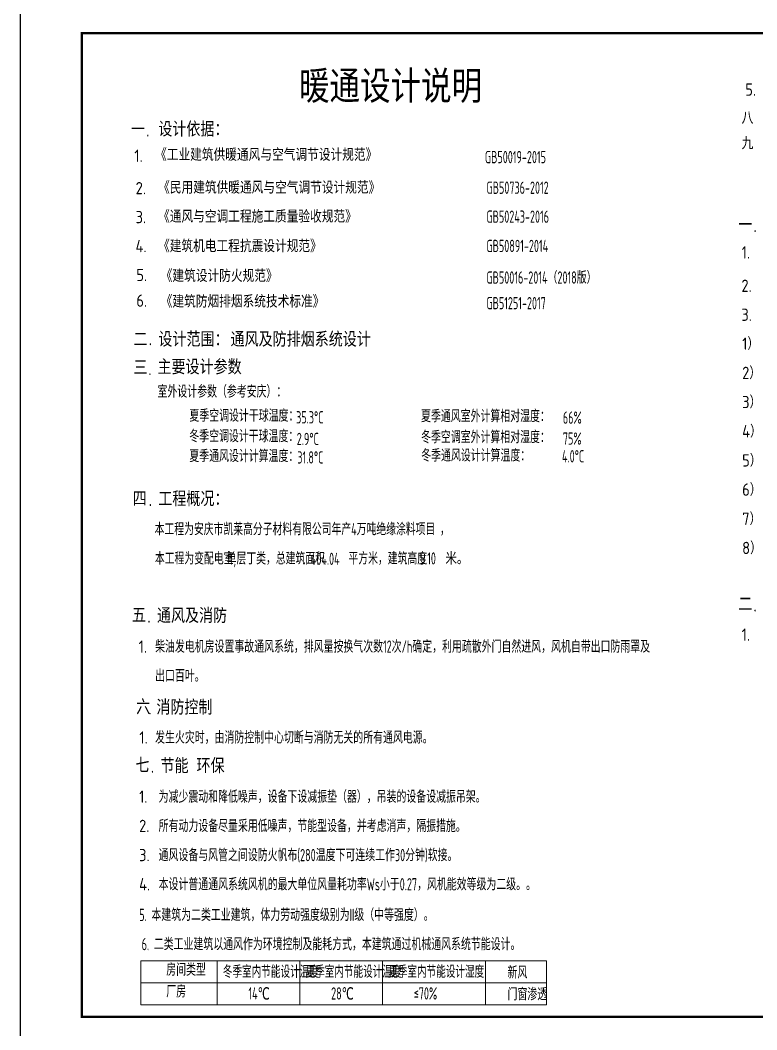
# Model space of a CAD drawing. Extents: x 4941602 to 7068445, y -422737 to 2032183.
# Drawn here: x 4941607 to 4971530, y -320862 to -279812 of the extents above; entities that cross this region are included whole.
import ezdxf

# ---------------------------------------------------------------- set-up
doc = ezdxf.new("R2010")
doc.units = 0
doc.header["$LTSCALE"] = 1000
doc.header["$MEASUREMENT"] = 0
doc.layers.add('PUB_TEXT', color=7, linetype='CONTINUOUS')
doc.layers.add('TH_TITLE', color=7, linetype='CONTINUOUS')
doc.styles.get("Standard").update_dxf_attribs({"font": 'SCEIE', "bigfont": 'SCEIC'})

msp = doc.modelspace()

# ---------------------------------------------------------------- linework, layer by layer
at = {"layer": 'PUB_TEXT', "lineweight": 0}
for p, q in [((4946504.9, -318058.5), (4962989.1, -318058.5)), ((4946504.9, -318058.5), (4946504.9, -319842.4)), ((4949608.9, -318058.5), (4949608.9, -319842.4)), ((4952966.6, -318058.5), (4952966.6, -319842.4)), ((4956324.2, -318058.5), (4956324.2, -319842.4)), ((4960508.8, -318058.5), (4960508.8, -319842.4)), ((4962989.1, -318058.5), (4962989.1, -319842.4)), ((4946504.9, -318958.5), (4962989.1, -318958.5)), ((4946504.9, -319842.4), (4962989.1, -319842.4))]:
    msp.add_line(p, q, dxfattribs=at)
at = {"layer": 'TH_TITLE'}
msp.add_lwpolyline([(4941607.2, -321337.3), (5001007.2, -321337.3), (5001007.2, -279337.3), (4941607.2, -279337.3)], close=True, dxfattribs=at)
at = {"layer": 'TH_TITLE', "const_width": 100}
msp.add_lwpolyline([(4944107.2, -320337.3), (5000007.2, -320337.3), (5000007.2, -280337.3), (4944107.2, -280337.3)], close=True, dxfattribs=at)

# ---------------------------------------------------------------- texts
at = {"layer": 'PUB_TEXT', "lineweight": 0}
for s, height, p in [('暖通设计说明', 1305.25, (4952931.3, -283171.8)), ('5.', 500, (4971062.8, -282883.5)), ('八', 500, (4970914.3, -284029.8)), ('设计依据：', 600, (4947216.6, -284544.9)), ('一', 600, (4946108.8, -284544.9)), ('.', 600, (4946715.6, -284544.9)), ('九', 500, (4970914.3, -285062.9)), ('1.  ', 500, (4946245.5, -285576.2)), ('《工业建筑供暖通风与空气调节设计规范》', 500, (4947086.9, -285532.5)), ('2.  ', 500, (4946298.2, -286889.9)), ('2.  ', 500, (4946298.2, -286889.9)), ('《民用建筑供暖通风与空气调节设计规范》', 500, (4947209.7, -286866.8)), ('3.  ', 500, (4946295.8, -288068)), ('《通风与空调工程施工质量验收规范》', 500, (4947207.2, -288045)), ('一', 600, (4970779.2, -288430.2)), ('.', 600, (4971386, -288430.2)), ('4.  ', 500, (4946293.4, -289246.2)), ('《建筑机电工程抗震设计规范》', 500, (4947207.2, -289246.2)), ('1.  ', 500, (4970915.9, -289504.8)), ('5.', 500, (4946325.5, -290421.9)), ('《建筑设计防火规范》', 500, (4947315.4, -290455.6)), ('2.  ', 500, (4970906, -290861.1)), ('2.  ', 500, (4970906, -290861.1)), ('6.', 500, (4946325.5, -291463.9)), ('《建筑防烟排烟系统技术标准》', 500, (4947315.4, -291497.6)), ('3.  ', 500, (4970903.6, -292039.3)), ('二', 600, (4946209, -293090.7)), ('设计范围：', 600, (4947221.3, -293090.7)), ('通风及防排烟系统设计', 600, (4950152.1, -293090.7)), ('1）', 500, (4970935.8, -293215)), ('. ', 600, (4946820.4, -293027.7)), ('三', 600, (4946209, -294237.9)), ('主要设计参数', 600, (4947183.5, -294214.3)), ('2）', 500, (4970935.8, -294401.6)), ('.  ', 500, (4946815.7, -294237.9)), ('3）', 500, (4970935.8, -295588.2)), ('4）', 500, (4970935.8, -296774.8)), ('5）', 500, (4970935.8, -297961.4)), ('6）', 500, (4970935.8, -299148)), ('四', 600, (4946178.2, -299568.3)), ('工程概况：', 600, (4947215.5, -299573.6)), ('. ', 600, (4946820.4, -299568.3)), ('7）', 500, (4970935.8, -300334.5)), ('8）', 500, (4970935.8, -301521.1)), ('二', 600, (4970779.2, -303855.9)), ('五', 600, (4946145.9, -304304.1)), ('通风及消防', 600, (4947161.9, -304324.7)), ('.', 600, (4971386, -303855.9)), ('.', 600, (4946762.1, -304310.5)), ('1.  ', 500, (4970915.9, -305042.5)), ('1.', 500, (4946419.9, -305530.9)), ('六', 600, (4946320, -308035.4)), ('消防控制', 600, (4947137.8, -308051.9)), ('.', 500, (4946816, -308040.5)), ('1.', 500, (4946449.3, -309226.5)), ('七', 600, (4946288.8, -310407.8)), ('节能 环保', 600, (4947304.8, -310428.4)), ('.', 600, (4946905, -310414.2)), ('1.', 500, (4946437.3, -311634.7)), ('2.', 500, (4946437.3, -312821.3)), ('3.', 500, (4946437.3, -314007.8)), ('4.', 500, (4946437.3, -315194.4))]:
    msp.add_text(s, height=height, dxfattribs=at).set_placement(p)
for s, width, p in [('GB50019-2015', 0.7, (4960486.2, -285628.5)), ('GB50736-2012', 0.7, (4960548.8, -286873.1)), ('GB50243-2016', 0.7, (4960546.3, -288051.3)), ('GB50891-2014', 0.7, (4960546.3, -289240.7)), ('GB50016-2014（2018版）', 0.7, (4960546.3, -290525)), ('GB51251-2017', 0.7, (4960546.3, -291567)), ('室外设计参数（参考安庆）：', 0.7, (4947185.2, -295160.3)), ('夏季空调设计干球温度：', 0.7, (4948480.1, -296139.9)), ('35.3%%DC', 0.7, (4952817.5, -296208.7)), ('夏季通风室外计算相对湿度：', 0.7, (4957890.9, -296159)), ('66%%%', 0.7, (4963651.6, -296220.5)), ('冬季空调设计干球温度：', 0.7, (4948476.5, -296974.1)), ('2.9%%DC', 0.7, (4952841.9, -297087.5)), ('冬季空调室外计算相对湿度：', 0.7, (4957890.9, -297012.7)), ('75%%%', 0.7, (4963651.6, -297074.2)), ('夏季通风设计计算温度：', 0.7, (4948476.5, -297782.7)), ('31.8%%DC', 0.7, (4952865.7, -297839.6)), ('冬季通风设计计算温度：', 0.7, (4957897.8, -297759.5)), ('4.0%%DC', 0.7, (4963615.4, -297792.6)), ('柴油发电机房设置事故通风系统，排风量按换气次数12次/h确定，利用疏散外门自然进风，风机自带出口防雨罩及', 0.7, (4947088.2, -305530.9)), ('出口百叶。', 0.7, (4947088.2, -306717.5)), ('发生火灾时，由消防控制中心切断与消防无关的所有通风电源。', 0.7, (4947088.2, -309226.5)), ('为减少震动和降低噪声，设备下设减振垫（器），吊装的设备设减振吊架。', 0.7, (4947231.1, -311634.7)), ('所有动力设备尽量采用低噪声，节能型设备，并考虑消声，隔振措施。', 0.7, (4947231.1, -312821.3)), ('通风设备与风管之间设防火帆布(280温度下可连续工作30分钟)软接。', 0.7, (4947231.1, -314007.8)), ('本设计普通通风系统风机的最大单位风量耗功率Ws小于0.27，风机能效等级为二级。。', 0.7, (4947231.1, -315194.4)), ('5. 本建筑为二类工业建筑，体力劳动强度级别为II级（中等强度）。', 0.7, (4946443.5, -316439.1)), ('6. 二类工业建筑以通风作为环境控制及能耗方式，本建筑通过机械通风系统节能设计。', 0.7, (4946541.5, -317627.7)), ('房间类型', 0.7, (4947540.9, -318667.9)), ('冬季室内节能设计温度', 0.6, (4949839.8, -318749.5)), ('夏季室内节能设计温度', 0.6, (4953197.4, -318749.5)), ('夏季室内节能设计湿度', 0.6, (4956555.1, -318749.5)), ('新风', 0.7, (4961404.1, -318780.6)), ('厂房', 0.7, (4947540.9, -319551.8)), ('14℃', 0.7, (4950880, -319633.4)), ('28℃', 0.7, (4954237.7, -319633.4)), ('≤70%%%', 0.7, (4957595.4, -319633.4)), ('门窗渗透', 0.7, (4961404.1, -319664.5))]:
    msp.add_text(s, height=500, dxfattribs=dict(at, width=width)).set_placement(p)
at = {"layer": 'PUB_TEXT', "color": 2, "width": 0.7}
for s, height, p in [('本工程为安庆市凯莱高分子材料有限公司年产4万吨绝缘涂料项目 ，', 495.935, (4947067.7, -300753.3)), ('本工程为变配电室,', 495.93, (4947077.9, -301944.5)), ('单层丁类，总建筑面积', 495.93, (4949995, -301944.5)), ('404.04', 495.93, (4953420.3, -301961.1)), ('平方米，建筑高度', 495.93, (4954941.4, -301944.5)), (':5.10', 495.93, (4957743.3, -301944.5))]:
    msp.add_text(s, height=height, dxfattribs=at).set_placement(p)
at = {"layer": 'PUB_TEXT', "color": 2}
msp.add_text('米。', height=495.93, dxfattribs=at).set_placement((4958877, -301944.5))

doc.saveas('drawing.dxf')
